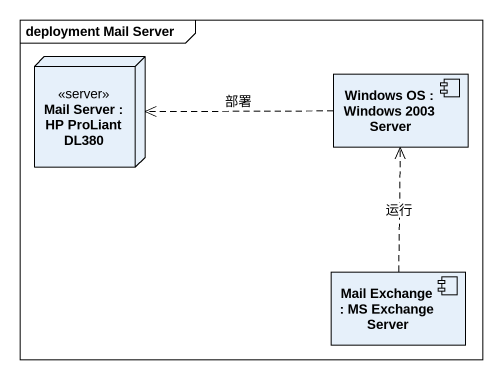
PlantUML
@startuml
mainframe deployment Mail Server
node "Mail Server : HP ProLiant DL380" as Mail_Server <<server>>
component "Windows OS : Windows 2003 Server" as Windows_OS
component "Mail Exchange : MS Exchange Server" as Mail_Exchange
Windows_OS .left.> Mail_Server : 部署
Mail_Exchange .up.> Windows_OS : 运行
@enduml
